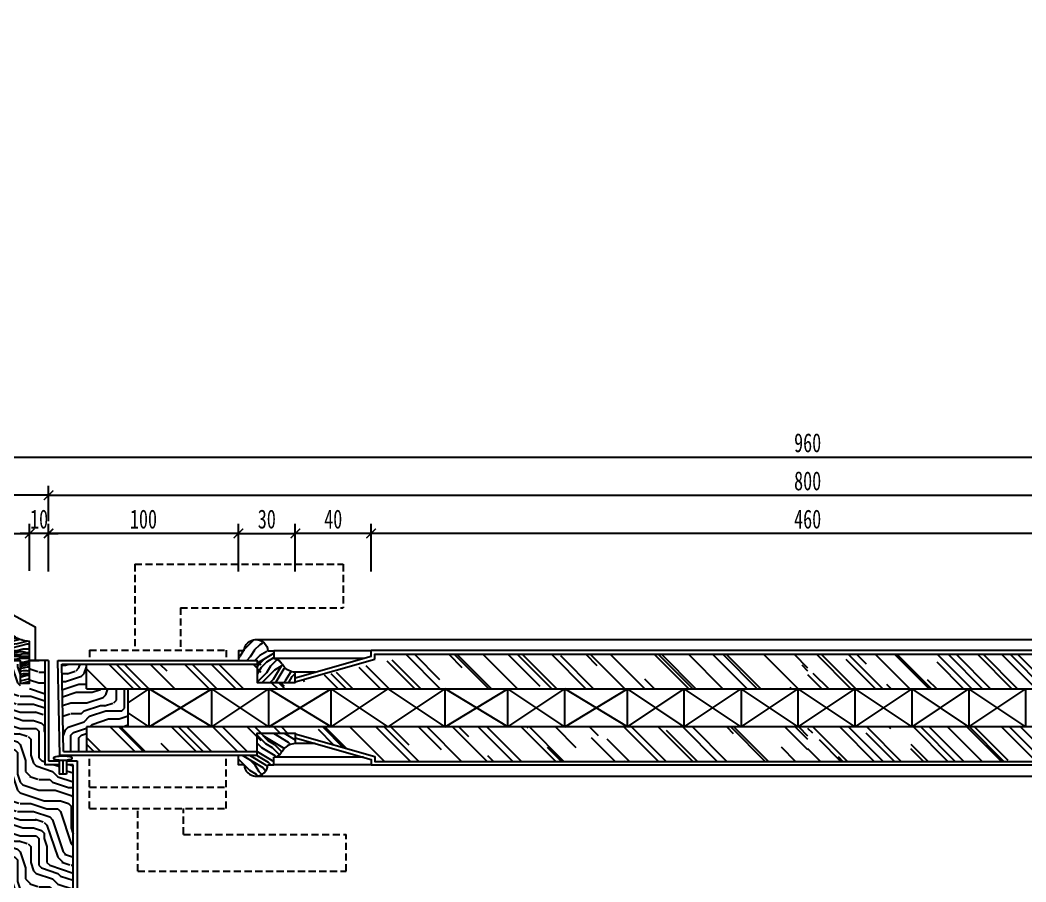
# Model space of a CAD drawing. Header units: millimetres. Extents: x 51249 to 2766742, y -599687 to -1280.
# Drawn here: x 60804 to 61334, y -122721 to -122267 of the extents above; entities that cross this region are included whole.
import ezdxf

# ---------------------------------------------------------------- set-up
doc = ezdxf.new("R2010")
doc.units = ezdxf.units.MM
doc.header["$LTSCALE"] = 10
doc.header["$PDMODE"] = 3
doc.linetypes.add('AUDIT_D_050706142524-0', pattern=[0])
doc.linetypes.add('HIDDEN', pattern=[0.375, 0.25, -0.125])
for name, color, linetype in [('05', 8, 'Continuous'), ('1-LIGHT', 136, 'Continuous'), ('2-NORM', 3, 'Continuous'), ('8', 8, 'Continuous'), ('D-Detail(节点图层)', 134, 'Continuous'), ('DOOR', 3, 'Continuous'), ('E-立面填充', 250, 'Continuous'), ('IBS-INTWALL', 130, 'Continuous'), ('IDT-HATCH', 250, 'AUDIT_D_050706142524-0'), ('IRC-18Norm', 30, 'Continuous'), ('PM-FURN', 7, 'Continuous'), ('PM-WALL', 2, 'Continuous'), ('W-尺寸', 5, 'Continuous'), ('完成面-石材', 55, 'Continuous')]:
    doc.layers.add(name, color=color, linetype=linetype)
doc.styles.add('DIM', font='SimSun.ttf', dxfattribs={"width": 0.7})
doc.dimstyles.new('25', dxfattribs={"dimscale": 25, "dimtxt": 2, "dimasz": 1, "dimexe": 1, "dimexo": 1, "dimgap": 0.5, "dimtad": 1, "dimdec": 0, "dimzin": 0, "dimdsep": 46, "dimtxsty": 'DIM', "dimblk": 'ARCHTICK', "dimcen": 0, "dimclrd": 5, "dimclre": 5, "dimclrt": 35, "dimadec": 0, "dimazin": 0, "dimtfac": 0.5, "dimtdec": 0, "dimtix": 1, "dimtmove": 2, "dimatfit": 2, "dimldrblk": 'A', "dimfxl": 0, "dimtolj": 1, "dimtzin": 0, "dimlwd": -1, "dimlwe": -1, "dimarcsym": 0})
doc.dimstyles.new('5', dxfattribs={"dimscale": 5, "dimtxt": 2, "dimasz": 1, "dimexe": 1, "dimexo": 1, "dimgap": 0.5, "dimtad": 1, "dimdec": 0, "dimrnd": 5, "dimzin": 0, "dimdsep": 46, "dimtxsty": 'DIM', "dimblk": 'ARCHTICK', "dimcen": 0, "dimclrd": 5, "dimclre": 5, "dimclrt": 35, "dimadec": 0, "dimazin": 0, "dimtfac": 0.5, "dimtdec": 0, "dimtix": 1, "dimtmove": 2, "dimatfit": 2, "dimldrblk": 'A', "dimfxl": 0, "dimtolj": 1, "dimtzin": 0, "dimlwd": -1, "dimlwe": -1, "dimarcsym": 0})

# ---------------------------------------------------------------- blocks, each defined once
blk = doc.blocks.new('_ArchTick')
at = {"color": 0, "linetype": 'ByBlock', "const_width": 0.15}
blk.add_lwpolyline([(-0.5, -0.5), (0.5, 0.5)], dxfattribs=at)
blk = doc.blocks.new('*D138')
at = {"layer": 'Defpoints', "color": 0, "ltscale": 0.15}
for p in [(60819.19, -122537.62), (60819.19, -122618.49, 0), (60919.19, -122618.49, 0)]:
    blk.add_point(p, dxfattribs=at)
at = {"layer": 'W-尺寸', "color": 5, "ltscale": 0.15}
for p, q in [((60819.19, -122557.62), (60819.19, -122532.62)), ((60919.19, -122557.62), (60919.19, -122532.62)), ((60919.19, -122537.62), (60819.19, -122537.62))]:
    blk.add_line(p, q, dxfattribs=at)
at = {"layer": 'W-尺寸', "color": 5, "ltscale": 0.15, "xscale": 5, "yscale": 5, "zscale": 5, "rotation": 180.0000000025013}
blk.add_blockref('_ArchTick', (60819.19, -122537.62), dxfattribs=at)
at = {"layer": 'W-尺寸', "color": 5, "ltscale": 0.15, "xscale": 5, "yscale": 5, "zscale": 5}
blk.add_blockref('_ArchTick', (60919.19, -122537.62), dxfattribs=at)
at = {"layer": 'W-尺寸', "color": 35, "ltscale": 0.15, "insert": (60869.19, -122530.12), "char_height": 10, "attachment_point": 5, "rotation": 0, "style": 'DIM'}
blk.add_mtext('\\A1;100', dxfattribs=at)
blk = doc.blocks.new('A')
for p, q in [((-1.435, 1.148), (-1.09, 1.437)), ((-1.09, 1.437), (0, 0)), ((-1.435, 1.148), (-0.369, 0)), ((-0.369, 0), (-2.127, 0)), ((-1.435, -1.148), (-0.369, 0)), ((-1.09, -1.437), (0, 0)), ((-1.435, -1.148), (-1.09, -1.437))]:
    blk.add_line(p, q)
for points in [[(-1.435, 1.148), (-1.09, 1.437), (-0.369, 0), (0, 0)], [(-1.435, -1.148), (-1.09, -1.437), (-0.369, 0), (0, 0)]]:
    blk.add_solid(points)
blk = doc.blocks.new('*D139')
at = {"layer": 'Defpoints', "color": 0, "ltscale": 0.15}
for p in [(60949.19, -122537.62), (60919.19, -122618.49, 0), (60949.19, -122618.49, 0)]:
    blk.add_point(p, dxfattribs=at)
at = {"layer": 'W-尺寸', "color": 5, "ltscale": 0.15}
for p, q in [((60919.19, -122557.62), (60919.19, -122532.62)), ((60949.19, -122557.62), (60949.19, -122532.62)), ((60919.19, -122537.62), (60949.19, -122537.62))]:
    blk.add_line(p, q, dxfattribs=at)
at = {"layer": 'W-尺寸', "color": 5, "ltscale": 0.15, "xscale": 5, "yscale": 5, "zscale": 5, "rotation": 180}
blk.add_blockref('_ArchTick', (60919.19, -122537.62), dxfattribs=at)
at = {"layer": 'W-尺寸', "color": 5, "ltscale": 0.15, "xscale": 5, "yscale": 5, "zscale": 5}
blk.add_blockref('_ArchTick', (60949.19, -122537.62), dxfattribs=at)
at = {"layer": 'W-尺寸', "color": 35, "ltscale": 0.15, "insert": (60934.19, -122530.12), "char_height": 10, "attachment_point": 5, "style": 'DIM'}
blk.add_mtext('\\A1;30', dxfattribs=at)
blk = doc.blocks.new('*D140')
at = {"layer": 'Defpoints', "color": 0, "ltscale": 0.15}
for p in [(60989.19, -122537.62), (60989.19, -122618.49, 0), (61449.19, -122618.49, 0)]:
    blk.add_point(p, dxfattribs=at)
at = {"layer": 'W-尺寸', "color": 5, "ltscale": 0.15}
for p, q in [((60989.19, -122557.62), (60989.19, -122532.62)), ((61449.19, -122557.62), (61449.19, -122532.62)), ((61449.19, -122537.62), (60989.19, -122537.62))]:
    blk.add_line(p, q, dxfattribs=at)
at = {"layer": 'W-尺寸', "color": 5, "ltscale": 0.15, "xscale": 5, "yscale": 5, "zscale": 5, "rotation": 179.9999999974987}
blk.add_blockref('_ArchTick', (60989.19, -122537.62), dxfattribs=at)
at = {"layer": 'W-尺寸', "color": 5, "ltscale": 0.15, "xscale": 5, "yscale": 5, "zscale": 5}
blk.add_blockref('_ArchTick', (61449.19, -122537.62), dxfattribs=at)
at = {"layer": 'W-尺寸', "color": 35, "ltscale": 0.15, "insert": (61219.19, -122530.12), "char_height": 10, "attachment_point": 5, "rotation": 360, "style": 'DIM'}
blk.add_mtext('\\A1;460', dxfattribs=at)
blk = doc.blocks.new('*D144')
at = {"layer": 'Defpoints', "color": 0, "ltscale": 0.15}
for p in [(60739.19, -122707.68, 0), (60809.19, -122887.99), (60809.19, -122920.86)]:
    blk.add_point(p, dxfattribs=at)
at = {"layer": 'W-尺寸', "color": 5, "ltscale": 0.15}
for p, q in [((60739.19, -122900.86), (60739.19, -122925.86)), ((60809.19, -122900.86), (60809.19, -122925.86)), ((60739.19, -122920.86), (60809.19, -122920.86))]:
    blk.add_line(p, q, dxfattribs=at)
at = {"layer": 'W-尺寸', "color": 5, "ltscale": 0.15, "xscale": 5, "yscale": 5, "zscale": 5, "rotation": 180}
blk.add_blockref('_ArchTick', (60739.19, -122920.86), dxfattribs=at)
at = {"layer": 'W-尺寸', "color": 5, "ltscale": 0.15, "xscale": 5, "yscale": 5, "zscale": 5}
blk.add_blockref('_ArchTick', (60809.19, -122920.86), dxfattribs=at)
at = {"layer": 'W-尺寸', "color": 35, "ltscale": 0.15, "insert": (60774.19, -122913.36), "char_height": 10, "attachment_point": 5, "style": 'DIM'}
blk.add_mtext('\\A1;70', dxfattribs=at)
blk = doc.blocks.new('*D154')
at = {"layer": 'Defpoints', "color": 0, "ltscale": 0.15}
for p in [(60949.19, -122537.62), (60949.19, -122618.49, 0), (60989.19, -122618.49, 0)]:
    blk.add_point(p, dxfattribs=at)
at = {"layer": 'W-尺寸', "color": 5, "ltscale": 0.15}
for p, q in [((60949.19, -122557.62), (60949.19, -122532.62)), ((60989.19, -122557.62), (60989.19, -122532.62)), ((60989.19, -122537.62), (60949.19, -122537.62))]:
    blk.add_line(p, q, dxfattribs=at)
at = {"layer": 'W-尺寸', "color": 5, "ltscale": 0.15, "xscale": 5, "yscale": 5, "zscale": 5, "rotation": 179.9999999974987}
blk.add_blockref('_ArchTick', (60949.19, -122537.62), dxfattribs=at)
at = {"layer": 'W-尺寸', "color": 5, "ltscale": 0.15, "xscale": 5, "yscale": 5, "zscale": 5}
blk.add_blockref('_ArchTick', (60989.19, -122537.62), dxfattribs=at)
at = {"layer": 'W-尺寸', "color": 35, "ltscale": 0.15, "insert": (60969.19, -122530.12), "char_height": 10, "attachment_point": 5, "rotation": 360, "style": 'DIM'}
blk.add_mtext('\\A1;40', dxfattribs=at)
blk = doc.blocks.new('A$C519861BE')
at = {"layer": 'E-立面填充', "ltscale": 0.15}
h = blk.add_hatch(dxfattribs=at)
h.set_pattern_fill('PANEL', color=256, scale=20, style=0, pattern_type=2)
h.set_pattern_definition([(180, (-124288.177, -14776.057), (0, 20), [4, -6, 2, -8]), (180, (-124302.177, -14775.557), (0, 20), [4, -16]), (180, (-124300.177, -14774.557), (0, 20), [2, -18]), (180, (-124289.177, -14774.057), (0, 20), [1, -14, 1, -4]), (180, (-124296.177, -14773.057), (0, 20), [4, -6, 1, -9]), (180, (-124291.177, -14772.557), (0, 20), [3, -17]), (180, (-124296.177, -14772.057), (0, 20), [6, -14]), (180, (-124290.177, -14771.557), (0, 20), [4, -16]), (180, (-124298.177, -14771.057), (0, 20), [10, -10]), (180, (-124292.177, -14770.057), (0, 20), [2, -6, 4, -8]), (180, (-124306.177, -14769.557), (0, 20), [4, -16]), (180, (-124302.177, -14769.057), (0, 20), [2, -18]), (180, (-124298.177, -14768.557), (0, 20), [2, -18]), (180, (-124288.177, -14768.057), (0, 20), [4, -16]), (180, (-124298.177, -14767.557), (0, 20), [4, -16]), (180, (-124298.177, -14766.557), (0, 20), [4, -4, 4, -8]), (180, (-124294.177, -14765.557), (0, 20), [2, -10, 4, -4]), (180, (-124298.177, -14765.057), (0, 20), [6, -14]), (180, (-124298.177, -14764.057), (0, 20), [4, -16]), (180, (-124290.177, -14763.557), (0, 20), [6, -8, 2, -4]), (180, (-124290.177, -14762.557), (0, 20), [10, -10]), (180, (-124302.177, -14762.057), (0, 20), [2, -18]), (180, (-124296.177, -14761.557), (0, 20), [4, -16]), (180, (-124292.177, -14761.057), (0, 20), [2, -8, 2, -8]), (180, (-124290.177, -14760.557), (0, 20), [2, -6, 4, -8]), (180, (-124294.177, -14760.057), (0, 20), [2, -10, 2, -6]), (180, (-124298.177, -14759.557), (0, 20), [6, -14]), (180, (-124290.177, -14758.557), (0, 20), [4, -16]), (180, (-124300.177, -14758.057), (0, 20), [2, -18]), (180, (-124304.177, -14757.557), (0, 20), [2, -18]), (165.9637565, (-124302.1766, -14774.557), (-20, -7e-10), [2.06, -80.4021105]), (165.9637565, (-124304.1766, -14770.057), (-20, -7e-10), [2.06, -80.4021105]), (165.9637565, (-124302.1766, -14758.057), (-20, -7e-10), [2.06, -80.4021105]), (165.9637565, (-124296.1766, -14765.557), (-20, -7e-10), [2.06, -80.4021105]), (165.9637565, (-124300.1766, -14762.557), (-20, -7e-10), [2.06, -80.4021105]), (165.9637565, (-124302.1766, -14764.057), (-20, -7e-10), [2.06, -80.4021105]), (165.9637565, (-124292.1766, -14760.557), (-20, -7e-10), [2.06, -80.4021105]), (165.9637565, (-124300.1766, -14761.557), (-20, -7e-10), [2.06, -80.4021105]), (165.9637565, (-124304.1766, -14769.057), (-20, -7e-10), [4.12, -78.3421105]), (165.9637565, (-124302.1766, -14767.557), (-20, -7e-10), [4.12, -78.3421105]), (165.9637565, (-124302.1766, -14766.557), (-20, -7e-10), [4.12, -78.3421105]), (14.0362435, (-124296.1766, -14773.057), (20, -7e-10), [2.06, -4.12, 2.06, -74.2221105]), (14.0362435, (-124292.1766, -14770.057), (20, -7e-10), [2.06, -80.4021105]), (14.0362435, (-124292.1766, -14761.057), (20, -7e-10), [4.12, -78.3421105]), (345.9637565, (-124302.1766, -14775.557), (20, 7e-10), [2.06, -80.4021105]), (194.0362435, (-124306.1766, -14775.557), (-20, 7e-10), [2.06, -80.4021105]), (194.0362435, (-124300.1766, -14768.557), (-20, 7e-10), [2.06, -80.4021105]), (194.0362435, (-124304.1766, -14765.057), (-20, 7e-10), [2.06, -80.4021105]), (194.0362435, (-124296.1766, -14763.557), (-20, 7e-10), [2.06, -80.4021105]), (194.0362435, (-124294.1766, -14761.057), (-20, 7e-10), [2.06, -80.4021105]), (194.0362435, (-124296.1766, -14760.057), (-20, 7e-10), [2.06, -80.4021105]), (194.0362435, (-124296.1766, -14763.557), (-20, 7e-10), [2.06, -80.4021105]), (194.0362435, (-124302.1766, -14760.557), (-20, 7e-10), [8.24, -74.2221105]), (194.0362435, (-124290.1766, -14774.057), (-20, 7e-10), [8.24, -74.2221105]), (194.0362435, (-124292.1766, -14772.557), (-20, 7e-10), [8.24, -74.2221105]), (194.0362435, (-124294.1766, -14771.557), (-20, 7e-10), [2.06, -4.12, 4.12, -72.1621105]), (194.0362435, (-124294.1766, -14770.057), (-20, 7e-10), [4.12, -4.12, 4.12, -70.1021105]), (194.0362435, (-124292.1766, -14768.057), (-20, 7e-10), [8.24, -74.2221105]), (194.0362435, (-124290.1766, -14766.557), (-20, 7e-10), [8.24, -74.2221105]), (194.0362435, (-124290.1766, -14765.557), (-20, 7e-10), [8.24, -74.2221105]), (194.0362435, (-124304.1766, -14759.557), (-20, 7e-10), [2.06, -80.4021105]), (194.0362325, (-124306.1766, -14757.557), (-20, 3.84e-06), [4.12, -78.3421105]), (194.0362325, (-124294.1766, -14758.557), (-20, 3.84e-06), [4.12, -78.3421105]), (194.0362425, (-124292.1766, -14776.057), (-20, 3.5e-07), [8.24, -74.2221105]), (194.0362425, (-124304.1766, -14762.057), (-20, 3.5e-07), [6.18, -76.2821105]), (194.0362425, (-124306.1766, -14763.557), (-20, 3.5e-07), [12.36, -70.1021105])])
edge = h.paths.add_edge_path()
edge.add_line((65, 12), (65, 0))
edge.add_line((65, 0), (70, 0))
edge.add_line((70, 0), (70, 22))
edge.add_arc((70.63, 37.84), 15.85, 229.6013, 267.7204, ccw=False)
edge.add_arc((50.14, 14.3), 15.36, 48.315, 122.0209)
edge.add_line((42, 27.32), (42, 30.65))
edge.add_arc((24.22, -3.39), 38.41, 62.4258, 103.3827)
edge.add_line((15.33, 33.97), (12, 33.97))
edge.add_line((12, 33.97), (12, 37.31))
edge.add_line((12, 37.31), (0, 37.31))
edge.add_line((0, 37.31), (0, 12))
edge.add_line((0, 12), (62, 12))
edge.add_line((62, 12), (62, 12))
edge.add_line((62, 12), (65, 12))
at = {"color": 2}
blk.add_lwpolyline([(70, 12), (70, 22, -0.167877), (60.36, 25.77, 0.333169), (42, 27.32), (42, 30.65, 0.180635), (15.33, 33.97), (12, 33.97), (12, 37.31), (0, 37.31), (0, 12), (65, 12), (65, 0), (70, 0), (70, 12), (70, 22)], format="xyb", dxfattribs=at)
at = {"layer": 'PM-FURN', "color": 8}
blk.add_lwpolyline([(0, 37.31), (0, 40.31), (53, 40.31), (73, 29.74), (73, 12)], dxfattribs=at)
at = {"layer": '完成面-石材'}
blk.add_lwpolyline([(65, 12), (0, 12)], dxfattribs=at)
blk = doc.blocks.new('W1')
at = {"layer": 'IDT-HATCH'}
h = blk.add_hatch(dxfattribs=at)
h.set_pattern_fill('木纹02', color=8, scale=10, angle=405, style=0, pattern_type=2)
h.set_pattern_definition([(135, (54525.05, 123199.13), (28.284271, 28.284271), [8, -12, 4, -16]), (135, (54505.957, 123219.636), (28.284271, 28.284271), [8, -32]), (135, (54510.2, 123218.222), (28.284271, 28.284271), [4, -36]), (135, (54526.464, 123203.373), (28.284271, 28.284271), [2, -28, 2, -8]), (135, (54517.98, 123214.687), (28.284271, 28.284271), [8, -12, 2, -18]), (135, (54525.756, 123208.323), (28.284271, 28.284271), [6, -34]), (135, (54519.392, 123216.1), (28.284271, 28.284271), [12, -28]), (135, (54528.585, 123208.323), (28.284271, 28.284271), [8, -32]), (135, (54517.98, 123220.344), (28.284271, 28.284271), [20, -20]), (135, (54527.878, 123213.272), (28.284271, 28.284271), [4, -12, 8, -16]), (135, (54508.786, 123233.78), (28.284271, 28.284271), [8, -32]), (135, (54515.15, 123228.83), (28.284271, 28.284271), [4, -36]), (135, (54521.514, 123223.88), (28.284271, 28.284271), [4, -36]), (135, (54536.363, 123210.444), (28.284271, 28.284271), [8, -32]), (135, (54522.93, 123225.293), (28.284271, 28.284271), [8, -32]), (135, (54524.342, 123226.707), (28.284271, 28.284271), [8, -8, 8, -16]), (135, (54531.413, 123222.465), (28.284271, 28.284271), [4, -20, 8, -8]), (135, (54526.464, 123228.83), (28.284271, 28.284271), [12, -28]), (135, (54527.878, 123230.243), (28.284271, 28.284271), [8, -32]), (135, (54539.9, 123219.636), (28.284271, 28.284271), [12, -16, 4, -8]), (135, (54541.313, 123221.05), (28.284271, 28.284271), [20, -20]), (135, (54525.05, 123238.73), (28.284271, 28.284271), [4, -36]), (135, (54534.24, 123230.95), (28.284271, 28.284271), [8, -32]), (135, (54540.606, 123226), (28.284271, 28.284271), [4, -16, 4, -16]), (135, (54544.14, 123223.88), (28.284271, 28.284271), [4, -12, 8, -16]), (135, (54539.19, 123230.243), (28.284271, 28.284271), [4, -20, 4, -12]), (135, (54534.24, 123236.607), (28.284271, 28.284271), [12, -28]), (135, (54546.97, 123226.707), (28.284271, 28.284271), [8, -32]), (135, (54533.535, 123241.557), (28.284271, 28.284271), [4, -36]), (135, (54528.585, 123247.92), (28.284271, 28.284271), [4, -36]), (120.9637565, (54507.372, 123221.051), (-28.28427125, 28.28427125), [4.12, -160.804221]), (120.9637565, (54510.907, 123230.243), (-28.28427125, 28.28427125), [4.12, -160.804221]), (120.9637565, (54530.706, 123244.385), (-28.28427125, 28.28427125), [4.12, -160.804221]), (120.9637565, (54528.585, 123225.293), (-28.28427125, 28.28427125), [4.12, -160.804221]), (120.9637565, (54527.171, 123235.193), (-28.28427125, 28.28427125), [4.12, -160.804221]), (120.9637565, (54522.221, 123235.9), (-28.28427125, 28.28427125), [4.12, -160.804221]), (120.9637565, (54541.313, 123226.707), (-28.28427125, 28.28427125), [4.12, -160.804221]), (120.9637565, (54528.585, 123236.607), (-28.28427125, 28.28427125), [4.12, -160.804221]), (120.9637565, (54512.321, 123231.657), (-28.28427125, 28.28427125), [8.24, -156.684221]), (120.9637565, (54517.271, 123230.95), (-28.28427125, 28.28427125), [8.24, -156.684221]), (120.9637565, (54518.685, 123232.364), (-28.28427125, 28.28427125), [8.24, -156.684221]), (329.0362435, (54517.978, 123214.687), (28.28427125, -28.28427125), [4.12, -8.24, 4.12, -148.444221]), (329.0362435, (54527.878, 123213.272), (28.28427125, -28.28427125), [4.12, -160.804221]), (329.0362435, (54540.606, 123226), (28.28427125, -28.28427125), [8.24, -156.684221]), (300.9637565, (54505.957, 123219.636), (28.28427125, -28.28427125), [4.12, -160.804221]), (149.0362435, (54500.301, 123225.293), (-28.28427125, 28.28427125), [4.12, -160.804221]), (149.0362435, (54518.685, 123226.707), (-28.28427125, 28.28427125), [4.12, -160.804221]), (149.0362435, (54517.978, 123237.314), (-28.28427125, 28.28427125), [4.12, -160.804221]), (149.0362435, (54531.413, 123228.122), (-28.28427125, 28.28427125), [4.12, -160.804221]), (149.0362435, (54537.777, 123228.829), (-28.28427125, 28.28427125), [4.12, -160.804221]), (149.0362435, (54536.363, 123233.071), (-28.28427125, 28.28427125), [4.12, -160.804221]), (149.0362435, (54531.413, 123228.122), (-28.28427125, 28.28427125), [4.12, -160.804221]), (149.0362435, (54527.171, 123240.85), (-28.28427125, 28.28427125), [16.48, -148.444221]), (149.0362435, (54525.049, 123204.787), (-28.28427125, 28.28427125), [16.48, -148.444221]), (149.0362435, (54524.342, 123209.737), (-28.28427125, 28.28427125), [16.48, -148.444221]), (149.0362435, (54522.928, 123213.98), (-28.28427125, 28.28427125), [4.12, -8.24, 8.24, -144.324221]), (149.0362435, (54525.049, 123216.101), (-28.28427125, 28.28427125), [8.24, -8.24, 8.24, -140.204221]), (149.0362435, (54530.706, 123216.101), (-28.28427125, 28.28427125), [16.48, -148.444221]), (149.0362435, (54535.656, 123215.394), (-28.28427125, 28.28427125), [16.48, -148.444221]), (149.0362435, (54537.07, 123216.808), (-28.28427125, 28.28427125), [16.48, -148.444221]), (149.0362435, (54525.756, 123245.092), (-28.28427125, 28.28427125), [4.12, -160.804221]), (149.0362325, (54525.756, 123250.749), (-28.2842658, 28.2842767), [8.24, -156.684221]), (149.0362325, (54541.313, 123232.364), (-28.2842658, 28.2842767), [8.24, -156.684221]), (149.0362425, (54519.3925, 123204.787), (-28.28427075, 28.28427174), [16.48, -148.444221]), (149.0362425, (54522.221, 123241.557), (-28.28427075, 28.28427174), [12.36, -152.564221]), (149.0362425, (54517.271, 123242.264), (-28.28427075, 28.28427174), [24.72, -140.204221])])
h.paths.add_polyline_path([(-13.94, 8.42, 0.00653), (-12.45, 10.55, -0.215444), (-8.75, 12.62), (-8.75, 16.62), (-5, 16.62, -0.96), (7.5, 16.62), (10, 16.62), (10, 11.62), (0, 11.62), (0, 0), (-20, 0), (-20, 5.41, 0.213176)])
at = {"layer": 'IRC-18Norm', "color": 2}
for p, q in [((-5.5, 16.62), (-8.75, 16.62)), ((-8.75, 16.62), (-8.75, 12.62))]:
    blk.add_line(p, q, dxfattribs=at)
blk.add_lwpolyline([(7, 16.62), (10, 16.62), (10, 11.62), (0, 11.62), (0, 0), (-20, 0), (-20, 5.41)], dxfattribs=at)
for centre, radius, start, end in [((0.75, 16.37), 6.26, 2.3383, 177.6617), ((-8.31, 7.5), 5.15, 94.9244, 143.5571), ((-20.33, 13.7), 8.29, 272.2828, 320.4186), ((-95.05, 66.48), 99.75, 324.4029, 325.8996)]:
    blk.add_arc(centre, radius, start, end, dxfattribs=at)
blk = doc.blocks.new('*D264')
at = {"layer": 'Defpoints', "color": 0, "ltscale": 0.15}
for p in [(61619.19, -122517.49), (60819.19, -122536.16, 0), (61619.19, -122536.16, 0)]:
    blk.add_point(p, dxfattribs=at)
at = {"layer": 'W-尺寸', "color": 5, "ltscale": 0.15}
for p, q in [((60819.19, -122531.16), (60819.19, -122512.49)), ((61619.19, -122531.16), (61619.19, -122512.49)), ((60819.19, -122517.49), (61619.19, -122517.49))]:
    blk.add_line(p, q, dxfattribs=at)
at = {"layer": 'W-尺寸', "color": 5, "ltscale": 0.15, "xscale": 5, "yscale": 5, "zscale": 5, "rotation": 180}
blk.add_blockref('_ArchTick', (60819.19, -122517.49), dxfattribs=at)
at = {"layer": 'W-尺寸', "color": 5, "ltscale": 0.15, "xscale": 5, "yscale": 5, "zscale": 5}
blk.add_blockref('_ArchTick', (61619.19, -122517.49), dxfattribs=at)
at = {"layer": 'W-尺寸', "color": 35, "ltscale": 0.15, "insert": (61219.19, -122509.99), "char_height": 10, "attachment_point": 5, "style": 'DIM'}
blk.add_mtext('\\A1;800', dxfattribs=at)
blk = doc.blocks.new('*D265')
at = {"layer": 'Defpoints', "color": 0, "ltscale": 0.15}
for p in [(60739.19, -122517.49), (60819.19, -122531.16), (60739.19, -122536.16, 0)]:
    blk.add_point(p, dxfattribs=at)
at = {"layer": 'W-尺寸', "color": 5, "ltscale": 0.15}
for p, q in [((60739.19, -122531.16), (60739.19, -122512.49)), ((60819.19, -122526.16), (60819.19, -122512.49)), ((60819.19, -122517.49), (60739.19, -122517.49))]:
    blk.add_line(p, q, dxfattribs=at)
at = {"layer": 'W-尺寸', "color": 5, "ltscale": 0.15, "xscale": 5, "yscale": 5, "zscale": 5, "rotation": 180}
blk.add_blockref('_ArchTick', (60739.19, -122517.49), dxfattribs=at)
at = {"layer": 'W-尺寸', "color": 5, "ltscale": 0.15, "xscale": 5, "yscale": 5, "zscale": 5}
blk.add_blockref('_ArchTick', (60819.19, -122517.49), dxfattribs=at)
at = {"layer": 'W-尺寸', "color": 35, "ltscale": 0.15, "insert": (60779.19, -122509.99), "char_height": 10, "attachment_point": 5, "style": 'DIM'}
blk.add_mtext('\\A1;80', dxfattribs=at)
blk = doc.blocks.new('*D269')
at = {"layer": 'Defpoints', "color": 0, "ltscale": 0.15}
for p in [(60809.19, -122537.62), (60809.19, -122555.2), (60781.19, -122559.79)]:
    blk.add_point(p, dxfattribs=at)
at = {"layer": 'W-尺寸', "color": 5, "ltscale": 0.15}
for p, q in [((60781.19, -122554.79), (60781.19, -122532.62)), ((60809.19, -122550.2), (60809.19, -122532.62)), ((60781.19, -122537.62), (60809.19, -122537.62))]:
    blk.add_line(p, q, dxfattribs=at)
at = {"layer": 'W-尺寸', "color": 5, "ltscale": 0.15, "xscale": 5, "yscale": 5, "zscale": 5, "rotation": 180}
blk.add_blockref('_ArchTick', (60781.19, -122537.62), dxfattribs=at)
at = {"layer": 'W-尺寸', "color": 5, "ltscale": 0.15, "xscale": 5, "yscale": 5, "zscale": 5}
blk.add_blockref('_ArchTick', (60809.19, -122537.62), dxfattribs=at)
at = {"layer": 'W-尺寸', "color": 35, "ltscale": 0.15, "insert": (60795.19, -122530.12), "char_height": 10, "attachment_point": 5, "style": 'DIM'}
blk.add_mtext('\\A1;30', dxfattribs=at)
blk = doc.blocks.new('*D270')
at = {"layer": 'Defpoints', "color": 0, "ltscale": 0.15}
for p in [(60809.19, -122537.62), (60809.19, -122562.39), (60819.19, -122562.39, 0)]:
    blk.add_point(p, dxfattribs=at)
at = {"layer": 'W-尺寸', "color": 5, "ltscale": 0.15}
for p, q in [((60809.19, -122557.39), (60809.19, -122532.62)), ((60819.19, -122557.39), (60819.19, -122532.62)), ((60809.19, -122537.62), (60804.19, -122537.62)), ((60819.19, -122537.62), (60809.19, -122537.62)), ((60819.19, -122537.62), (60824.19, -122537.62))]:
    blk.add_line(p, q, dxfattribs=at)
at = {"layer": 'W-尺寸', "color": 5, "ltscale": 0.15, "xscale": 5, "yscale": 5, "zscale": 5}
blk.add_blockref('_ArchTick', (60809.19, -122537.62), dxfattribs=at)
at = {"layer": 'W-尺寸', "color": 5, "ltscale": 0.15, "xscale": 5, "yscale": 5, "zscale": 5, "rotation": 180}
blk.add_blockref('_ArchTick', (60819.19, -122537.62), dxfattribs=at)
at = {"layer": 'W-尺寸', "color": 35, "ltscale": 0.15, "insert": (60814.19, -122530.12), "char_height": 10, "attachment_point": 5, "style": 'DIM'}
blk.add_mtext('\\A1;10', dxfattribs=at)
blk = doc.blocks.new('*D714')
at = {"layer": 'Defpoints', "color": 0, "ltscale": 0.15}
for p in [(61699.19, -122497.41), (60739.19, -122553.14, 0), (61699.19, -122566.35, 0)]:
    blk.add_point(p, dxfattribs=at)
at = {"layer": 'W-尺寸', "color": 5, "ltscale": 0.15}
for p, q in [((60739.19, -122517.41), (60739.19, -122492.41)), ((61699.19, -122517.41), (61699.19, -122492.41)), ((60739.19, -122497.41), (61699.19, -122497.41))]:
    blk.add_line(p, q, dxfattribs=at)
at = {"layer": 'W-尺寸', "color": 5, "ltscale": 0.15, "xscale": 5, "yscale": 5, "zscale": 5, "rotation": 180}
blk.add_blockref('_ArchTick', (60739.19, -122497.41), dxfattribs=at)
at = {"layer": 'W-尺寸', "color": 5, "ltscale": 0.15, "xscale": 5, "yscale": 5, "zscale": 5}
blk.add_blockref('_ArchTick', (61699.19, -122497.41), dxfattribs=at)
at = {"layer": 'W-尺寸', "color": 35, "ltscale": 0.15, "insert": (61219.19, -122489.91), "char_height": 10, "attachment_point": 5, "style": 'DIM'}
blk.add_mtext('\\A1;960', dxfattribs=at)
blk = doc.blocks.new('*D1063')
at = {"layer": 'D-Detail(节点图层)', "color": 5, "ltscale": 0.15}
for p, q in [((2766616.97, -121582.06), (2766741.97, -121582.06)), ((2766716.97, -121582.06), (2766716.97, -599673.13)), ((2766698.33, -599673.13), (2766741.97, -599673.13))]:
    blk.add_line(p, q, dxfattribs=at)
at = {"layer": 'Defpoints', "color": 0, "ltscale": 0.15}
for p in [(55453.76, -121582.06), (2766673.33, -599673.13), (2766716.97, -599673.13)]:
    blk.add_point(p, dxfattribs=at)
at = {"layer": 'D-Detail(节点图层)', "color": 5, "ltscale": 0.15, "xscale": 25, "yscale": 25, "zscale": 25}
for p, rotation in [((2766716.97, -121582.06), 90), ((2766716.97, -599673.13), 270)]:
    blk.add_blockref('_ArchTick', p, dxfattribs=dict(at, rotation=rotation))
at = {"layer": 'D-Detail(节点图层)', "color": 35, "ltscale": 0.15, "insert": (2766679.47, -360627.6), "char_height": 50, "attachment_point": 5, "rotation": 90, "style": 'DIM'}
blk.add_mtext('\\A1;478091', dxfattribs=at)

msp = doc.modelspace()

# ---------------------------------------------------------------- hatches: boundary and pattern name
at = {"layer": '2-NORM'}
h = msp.add_hatch(dxfattribs=at)
h.set_pattern_fill('木纹01', color=251, scale=10, angle=225, style=0)
h.set_pattern_definition([(315, (-143326.23, -187846.942), (1e-14, -56.5685425), [2, -38]), (315, (-143348.86, -187829.97), (1e-14, -56.5685425), [4, -36]), (315, (-143331.888, -187849.77), (1e-14, -56.5685425), [2, -38]), (315, (-143351.687, -187835.63), (1e-14, -56.5685425), [2, -38]), (315, (-143336.13, -187854.013), (1e-14, -56.5685425), [2, -38]), (315, (-143353.1, -187839.87), (1e-14, -56.5685425), [2, -38]), (315, (-143338.96, -187856.84), (1e-14, -56.5685425), [2, -38]), (315, (-143357.344, -187844.114), (1e-14, -56.5685425), [2, -22, 2, -14]), (315, (-143360.172, -187846.942), (1e-14, -56.5685425), [4, -20, 2, -14]), (315, (-143365.83, -187849.77), (1e-14, -56.5685425), [2, -6, 2, -16, 2, -12]), (315, (-143370.07, -187851.185), (1e-14, -56.5685425), [2, -8, 4, -26]), (315, (-143353.1, -187870.984), (1e-14, -56.5685425), [2, -38]), (315, (-143372.9, -187854.013), (1e-14, -56.5685425), [2, -10, 2, -26]), (270, (-143348.859, -187824.315), (-28.2842712, -28.2842712), [5.65684, -50.9117025]), (270, (-143324.817, -187848.356), (-28.2842712, -28.2842712), [11.313708, -45.2548345]), (270, (-143338.96, -187862.5), (-28.2842712, -28.2842712), [2.8284, -53.7401425]), (270, (-143365.83, -187841.285), (-28.2842712, -28.2842712), [8.48528, -48.0832625]), (270, (-143341.787, -187865.327), (-28.2842712, -28.2842712), [14.142136, -42.4264065]), (270, (-143346.03, -187869.57), (-28.2842712, -28.2842712), [8.48528, -48.0832625]), (7e-15, (-143354.515, -187866.74), (28.2842712, -28.2842712), [2.8284, -53.7401425]), (7e-15, (-143341.787, -187834.214), (28.2842712, -28.2842712), [5.65684, -50.9117025]), (7e-15, (-143351.687, -187846.942), (28.2842712, -28.2842712), [5.65684, -50.9117025]), (7e-15, (-143337.545, -187849.77), (28.2842712, -28.2842712), [5.65684, -50.9117025]), (7e-15, (-143350.273, -187859.67), (28.2842712, -28.2842712), [5.65684, -50.9117025]), (7e-15, (-143351.687, -187863.913), (28.2842712, -28.2842712), [8.48528, -48.0832625]), (7e-15, (-143341.787, -187839.87), (28.2842712, -28.2842712), [8.48528, -48.0832625]), (7e-15, (-143338.96, -187845.528), (28.2842712, -28.2842712), [8.48528, -48.0832625]), (7e-15, (-143353.1, -187851.185), (28.2842712, -28.2842712), [8.48528, -48.0832625]), (7e-15, (-143351.687, -187855.428), (28.2842712, -28.2842712), [8.48528, -48.0832625]), (288.434949, (-143353.101, -187831.386), (28.2842712, -28.2842713), [4.4721356, -84.970583]), (288.434949, (-143330.474, -187851.185), (28.2842712, -28.2842713), [17.888544, -71.554175]), (288.434949, (-143334.716, -187855.428), (28.2842712, -28.2842713), [17.888544, -71.554175]), (288.434949, (-143337.545, -187858.256), (28.2842712, -28.2842713), [17.88856, -26.8, 8.9444, -35.809759]), (288.434949, (-143338.959, -187865.327), (28.2842712, -28.2842713), [4.4721356, -84.970583]), (288.434949, (-143374.314, -187849.77), (28.2842712, -28.2842713), [4.4721356, -84.970583]), (288.434949, (-143351.687, -187872.398), (28.2842712, -28.2842713), [8.944272, -80.498447]), (341.565051, (-143333.302, -187839.871), (28.2842713, -28.2842712), [8.944272, -80.498447]), (341.565051, (-143350.273, -187837.043), (28.2842713, -28.2842712), [8.944272, -80.498447]), (341.565051, (-143346.03, -187832.8), (28.2842713, -28.2842712), [4.4721356, -84.970447]), (341.565051, (-143351.687, -187841.285), (28.2842713, -28.2842712), [13.416408, -76.026311]), (341.565051, (-143346.03, -187846.942), (28.2842713, -28.2842712), [8.944272, -80.498447]), (341.565051, (-143344.616, -187851.185), (28.2842713, -28.2842712), [8.944272, -80.498447]), (341.565051, (-143355.93, -187845.528), (28.2842713, -28.2842712), [4.4721356, -84.970447]), (341.565051, (-143357.344, -187849.77), (28.2842713, -28.2842712), [4.4721356, -84.970447]), (341.565051, (-143351.687, -187866.741), (28.2842713, -28.2842712), [4.4721356, -84.970447]), (341.565051, (-143343.202, -187855.428), (28.2842713, -28.2842712), [4.4721356, -84.970447]), (341.565051, (-143364.415, -187851.185), (28.2842713, -28.2842712), [13.416408, -76.026311]), (341.565051, (-143368.658, -187852.6), (28.2842713, -28.2842712), [8.944272, -80.498447]), (341.565051, (-143344.616, -187859.67), (28.2842713, -28.2842712), [4.472, -40.248, 4.472, -40.250719]), (341.565051, (-143358.758, -187856.842), (28.2842713, -28.2842712), [8.944272, -80.498447]), (341.565051, (-143360.172, -187861.084), (28.2842713, -28.2842712), [8.944272, -80.498447]), (341.565051, (-143371.486, -187855.428), (28.2842713, -28.2842712), [8.944272, -80.498447]), (341.565051, (-143363, -187863.913), (28.2842713, -28.2842712), [8.944272, -80.498447])])
h.paths.add_polyline_path([(60809.19, -122842.53), (60809.19, -122832.53), (60806.69, -122832.53), (60804.19, -122832.53), (60804.19, -122844.53), (60794.19, -122842.53), (60794.19, -122606.52), (60804.19, -122606.52), (60804.19, -122619.52), (60809.19, -122619.52), (60809.19, -122606.52), (60817.19, -122606.52), (60817.19, -122659.52), (60824.69, -122659.52), (60824.69, -122664.52), (60828.69, -122664.52), (60828.69, -122659.52), (60832.19, -122659.52), (60832.19, -122827.53), (60817.19, -122827.53), (60817.19, -122842.53)])
h = msp.add_hatch(dxfattribs=at)
h.set_pattern_fill('木纹01', color=251, scale=10, angle=225, style=0)
h.set_pattern_definition([(45, (-126282.295, -65655.34), (-2e-15, 56.5685425), [2, -38]), (45, (-126304.923, -65672.31), (-2e-15, 56.5685425), [4, -36]), (45, (-126287.952, -65652.51), (-2e-15, 56.5685425), [2, -38]), (45, (-126307.75, -65666.652), (-2e-15, 56.5685425), [2, -38]), (45, (-126292.195, -65648.268), (-2e-15, 56.5685425), [2, -38]), (45, (-126309.165, -65662.41), (-2e-15, 56.5685425), [2, -38]), (45, (-126295.023, -65645.44), (-2e-15, 56.5685425), [2, -38]), (45, (-126313.408, -65658.167), (-2e-15, 56.5685425), [2, -22, 2, -14]), (45, (-126316.236, -65655.34), (-2e-15, 56.5685425), [4, -20, 2, -14]), (45, (-126321.893, -65652.51), (-2e-15, 56.5685425), [2, -6, 2, -16, 2, -12]), (45, (-126326.136, -65651.096), (-2e-15, 56.5685425), [2, -8, 4, -26]), (45, (-126309.165, -65631.297), (-2e-15, 56.5685425), [2, -38]), (45, (-126328.964, -65648.268), (-2e-15, 56.5685425), [2, -10, 2, -26]), (90, (-126304.923, -65677.966), (-28.2842712, 28.2842712), [5.65684, -50.9117025]), (90, (-126280.88, -65653.925), (-28.2842712, 28.2842712), [11.313708, -45.2548345]), (90, (-126295.023, -65639.782), (-28.2842712, 28.2842712), [2.8284, -53.7401425]), (90, (-126321.893, -65660.996), (-28.2842712, 28.2842712), [8.48528, -48.0832625]), (90, (-126297.852, -65636.954), (-28.2842712, 28.2842712), [14.142136, -42.4264065]), (90, (-126302.094, -65632.71), (-28.2842712, 28.2842712), [8.48528, -48.0832625]), (7e-15, (-126310.58, -65635.54), (28.2842712, 28.2842712), [2.8284, -53.7401425]), (7e-15, (-126297.852, -65668.067), (28.2842712, 28.2842712), [5.65684, -50.9117025]), (7e-15, (-126307.75, -65655.34), (28.2842712, 28.2842712), [5.65684, -50.9117025]), (7e-15, (-126293.61, -65652.51), (28.2842712, 28.2842712), [5.65684, -50.9117025]), (7e-15, (-126306.337, -65642.61), (28.2842712, 28.2842712), [5.65684, -50.9117025]), (7e-15, (-126307.75, -65638.368), (28.2842712, 28.2842712), [8.48528, -48.0832625]), (7e-15, (-126297.852, -65662.41), (28.2842712, 28.2842712), [8.48528, -48.0832625]), (7e-15, (-126295.023, -65656.753), (28.2842712, 28.2842712), [8.48528, -48.0832625]), (7e-15, (-126309.165, -65651.096), (28.2842712, 28.2842712), [8.48528, -48.0832625]), (7e-15, (-126307.75, -65646.854), (28.2842712, 28.2842712), [8.48528, -48.0832625]), (71.565051, (-126309.165, -65670.895), (28.2842712, 28.2842713), [4.472136, -84.970583]), (71.565051, (-126286.538, -65651.096), (28.2842712, 28.2842713), [17.888544, -71.554175]), (71.565051, (-126290.78, -65646.854), (28.2842712, 28.2842713), [17.888544, -71.554175]), (71.565051, (-126293.609, -65644.025), (28.2842712, 28.2842713), [17.88856, -26.8, 8.9444, -35.809759]), (71.565051, (-126295.023, -65636.954), (28.2842712, 28.2842713), [4.472136, -84.970583]), (71.565051, (-126330.379, -65652.51), (28.2842712, 28.2842713), [4.472136, -84.970583]), (71.565051, (-126307.751, -65629.883), (28.2842712, 28.2842713), [8.944272, -80.498447]), (18.434949, (-126289.366, -65662.41), (28.2842713, 28.2842712), [8.944272, -80.498447]), (18.434949, (-126306.337, -65665.238), (28.2842713, 28.2842712), [8.944272, -80.498447]), (18.434949, (-126302.094, -65669.481), (28.2842713, 28.2842712), [4.472136, -84.970447]), (18.434949, (-126307.751, -65660.996), (28.2842713, 28.2842712), [13.416408, -76.026311]), (18.434949, (-126302.094, -65655.339), (28.2842713, 28.2842712), [8.944272, -80.498447]), (18.434949, (-126300.68, -65651.096), (28.2842713, 28.2842712), [8.944272, -80.498447]), (18.434949, (-126311.994, -65656.753), (28.2842713, 28.2842712), [4.472136, -84.970447]), (18.434949, (-126313.408, -65652.51), (28.2842713, 28.2842712), [4.472136, -84.970447]), (18.434949, (-126307.751, -65635.54), (28.2842713, 28.2842712), [4.472136, -84.970447]), (18.434949, (-126299.266, -65646.854), (28.2842713, 28.2842712), [4.472136, -84.970447]), (18.434949, (-126320.479, -65651.096), (28.2842713, 28.2842712), [13.416408, -76.026311]), (18.434949, (-126324.722, -65649.682), (28.2842713, 28.2842712), [8.944272, -80.498447]), (18.434949, (-126300.68, -65642.61), (28.2842713, 28.2842712), [4.472, -40.248, 4.472, -40.250719]), (18.434949, (-126314.822, -65645.44), (28.2842713, 28.2842712), [8.944272, -80.498447]), (18.434949, (-126316.236, -65641.197), (28.2842713, 28.2842712), [8.944272, -80.498447]), (18.434949, (-126327.55, -65646.854), (28.2842713, 28.2842712), [8.944272, -80.498447]), (18.434949, (-126319.065, -65638.368), (28.2842713, 28.2842712), [8.944272, -80.498447])])
h.paths.add_polyline_path([(60861.14, -122619.53), (60839.14, -122619.53), (60839.14, -122606.53), (60826.14, -122606.53), (60827.14, -122652.53), (60839.14, -122652.52), (60839.14, -122639.52), (60861.14, -122639.52)])
at = {"layer": '8'}
h = msp.add_hatch(dxfattribs=at)
h.set_pattern_fill('AR-RROOF', color=256, scale=15, angle=225, style=0)
h.set_pattern_definition([(315, (122438.383, 0), (16.164461, -43.1052294), [285.75, -38.1, 95.25, -19.05]), (315, (122449.564, -24.65), (-31.385995, -4.445227), [57.15, -6.2865, 114.3, -14.2875]), (315, (122433.668, -18.185), (61.0208403, -79.0711551), [152.4, -26.67, 76.2, -19.05])])
h.paths.add_polyline_path([(61219.19, -122657.73), (61219.17, -122639.52), (60839.19, -122639.52), (60839.19, -122652.52), (60931.06, -122652.52), (60931.06, -122642.57), (60949.19, -122642.89), (60949.19, -122643.14), (60991.19, -122655.08), (60991.19, -122657.73)])
h.paths.add_polyline_path([(61219.17, -122619.53), (61219.19, -122601.32), (61001.19, -122601.32), (61001.19, -122603.97), (60949.25, -122615.53), (60949.25, -122616.47), (60931.06, -122616.47), (60931.06, -122606.53), (60839.19, -122606.53), (60839.19, -122619.53)])
h = msp.add_hatch(dxfattribs=at)
h.set_pattern_fill('AR-RROOF', color=256, scale=15, angle=225, style=0)
h.set_pattern_definition([(315, (-143448.859, -187824.315), (12.7279221, -33.9411255), [225, -30, 75, -15]), (315, (-143440.055, -187843.725), (-24.713382, -3.5001786), [45, -4.95, 90, -11.25]), (315, (-143452.571, -187838.634), (48.0479058, -62.2607521), [120, -21, 60, -15])])
h.paths.add_polyline_path([(61219.19, -122657.73), (61219.17, -122639.52), (61599.19, -122639.52), (61599.19, -122652.52), (61507.32, -122652.52), (61507.32, -122642.57), (61489.19, -122642.89), (61489.19, -122643.14), (61447.19, -122655.08), (61447.19, -122657.73)])
h.paths.add_polyline_path([(61219.17, -122619.53), (61219.19, -122601.32), (61437.19, -122601.32), (61437.19, -122603.97), (61489.13, -122615.53), (61489.13, -122616.47), (61507.32, -122616.47), (61507.32, -122606.53), (61599.19, -122606.53), (61599.19, -122619.53)])

# ---------------------------------------------------------------- linework, layer by layer
at = {"layer": '05'}
for p, q in [((60927.94, -122593.53, 0), (61510.44, -122593.53, 0)), ((60989.19, -122599.53, 0), (60937.94, -122599.53, 0)), ((60985.08, -122603.53, 0), (60937.94, -122603.53, 0)), ((60826.14, -122606.53, 0), (60929.19, -122606.53, 0)), ((60827.14, -122652.53, 0), (60826.14, -122606.53, 0)), ((60959.73, -122610.74, 0), (60949.19, -122610.74, 0)), ((60827.14, -122652.52, 0), (60929.19, -122652.52, 0)), ((60959.73, -122648.31, 0), (60949.19, -122648.31, 0)), ((60985.08, -122655.52, 0), (60937.94, -122655.52, 0)), ((60989.19, -122659.52, 0), (60937.94, -122659.52, 0)), ((60927.94, -122665.52, 0), (61510.44, -122665.52, 0))]:
    msp.add_line(p, q, dxfattribs=at)
at = {"layer": '05', "elevation": 0}
for points in [[(60949.19, -122615.82), (60991.19, -122603.87)], [(60991.19, -122603.87), (60991.19, -122601.32), (61447.19, -122601.32), (61447.19, -122603.97), (61489.19, -122615.92)], [(60949.19, -122643.23), (60991.19, -122655.18)], [(60991.19, -122655.18), (60991.19, -122657.73), (61447.19, -122657.73), (61447.19, -122655.09), (61489.19, -122643.14)]]:
    msp.add_lwpolyline(points, dxfattribs=at)
at = {"layer": '1-LIGHT', "color": 1, "linetype": 'HIDDEN', "ltscale": 1.5}
for p, q in [((60864.62, -122553.88, 0), (60864.62, -122599.13, 0)), ((60864.62, -122553.88, 0), (60974.49, -122553.88, 0)), ((60974.49, -122553.88, 0), (60974.49, -122576.78, 0)), ((60888.62, -122576.78, 0), (60974.49, -122576.78, 0)), ((60888.62, -122576.78, 0), (60888.62, -122599.13, 0)), ((60840.67, -122599.13, 0), (60840.67, -122604.53, 0)), ((60840.67, -122599.13, 0), (60912.71, -122599.13, 0)), ((60912.71, -122599.13, 0), (60912.71, -122604.53, 0)), ((60840.67, -122682.58, 0), (60840.67, -122654.52, 0)), ((60912.71, -122682.58, 0), (60912.71, -122654.52, 0)), ((60840.67, -122671.29, 0), (60912.71, -122671.29, 0)), ((60840.67, -122682.58, 0), (60912.71, -122682.58, 0)), ((60866.21, -122715.63, 0), (60866.21, -122682.58, 0)), ((60890.21, -122696.17, 0), (60890.21, -122682.58, 0)), ((60890.21, -122696.17, 0), (60976.08, -122696.17, 0)), ((60976.08, -122715.63, 0), (60976.08, -122696.17, 0)), ((60866.21, -122715.63, 0), (60976.08, -122715.63, 0))]:
    msp.add_line(p, q, dxfattribs=at)
at = {"layer": '1-LIGHT', "color": 8}
for p, q in [((60861.14, -122626.89, 0), (60872.19, -122619.52, 0)), ((60872.19, -122639.52, 0), (60905.19, -122619.52, 0)), ((60905.19, -122639.52, 0), (60872.19, -122619.52, 0)), ((60872.19, -122639.52, 0), (60872.19, -122619.52, 0)), ((60935.19, -122639.52, 0), (60905.19, -122619.52, 0)), ((60905.19, -122639.52, 0), (60935.19, -122619.52, 0)), ((60905.19, -122639.52, 0), (60905.19, -122619.52, 0)), ((60935.19, -122639.52, 0), (60968.19, -122619.52, 0)), ((60968.19, -122639.52, 0), (60935.19, -122619.52, 0)), ((60935.19, -122639.52, 0), (60935.19, -122619.52, 0)), ((60968.19, -122639.52, 0), (60968.19, -122619.52, 0)), ((60968.19, -122639.52, 0), (60998.19, -122619.52, 0)), ((60998.19, -122639.52, 0), (60968.19, -122619.52, 0)), ((61028.19, -122639.52, 0), (60998.19, -122619.52, 0)), ((60998.19, -122639.52, 0), (61028.19, -122619.52, 0)), ((61028.19, -122639.52, 0), (61061.19, -122619.52, 0)), ((61061.19, -122639.52, 0), (61028.19, -122619.52, 0)), ((61028.19, -122639.52, 0), (61028.19, -122619.52, 0)), ((61091.19, -122639.52, 0), (61061.19, -122619.52, 0)), ((61061.19, -122639.52, 0), (61091.19, -122619.52, 0)), ((61061.19, -122639.52, 0), (61061.19, -122619.52, 0)), ((61091.19, -122639.52, 0), (61124.19, -122619.52, 0)), ((61124.19, -122639.52, 0), (61091.19, -122619.52, 0)), ((61091.19, -122639.52, 0), (61091.19, -122619.52, 0)), ((61124.19, -122639.52, 0), (61124.19, -122619.52, 0)), ((61124.19, -122639.52, 0), (61154.19, -122619.52, 0)), ((61154.19, -122639.52, 0), (61124.19, -122619.52, 0)), ((61154.19, -122639.52, 0), (61154.19, -122619.52, 0)), ((61154.19, -122639.52, 0), (61184.19, -122619.52, 0)), ((61184.19, -122639.52, 0), (61154.19, -122619.52, 0)), ((61184.19, -122639.52, 0), (61214.19, -122619.52, 0)), ((61214.19, -122639.52, 0), (61184.19, -122619.52, 0)), ((61184.19, -122619.52, 0), (61184.19, -122639.52, 0)), ((61214.19, -122639.52, 0), (61214.19, -122619.52, 0)), ((61214.19, -122639.52, 0), (61244.19, -122619.52, 0)), ((61244.19, -122639.52, 0), (61214.19, -122619.52, 0)), ((61244.19, -122639.52, 0), (61244.19, -122619.52, 0)), ((61274.19, -122639.52, 0), (61244.19, -122619.52, 0)), ((61244.19, -122639.52, 0), (61274.19, -122619.52, 0)), ((61244.19, -122639.52, 0), (61244.19, -122619.52, 0)), ((61304.19, -122639.52, 0), (61274.19, -122619.52, 0)), ((61274.19, -122639.52, 0), (61304.19, -122619.52, 0)), ((61274.19, -122639.52, 0), (61274.19, -122619.52, 0)), ((61334.19, -122639.52, 0), (61304.19, -122619.52, 0)), ((61304.19, -122639.52, 0), (61334.19, -122619.52, 0)), ((61304.19, -122619.52, 0), (61304.19, -122639.52, 0)), ((61334.19, -122639.52, 0), (61334.19, -122619.52, 0)), ((60872.19, -122639.52, 0), (60861.14, -122632.16, 0))]:
    msp.add_line(p, q, dxfattribs=at)
at = {"layer": '2-NORM', "color": 134}
for p, q in [((60839.14, -122619.53, 0), (60839.14, -122606.53, 0)), ((60839.14, -122619.53, 0), (61599.19, -122619.53, 0)), ((60861.14, -122639.52, 0), (60861.14, -122619.52, 0)), ((61599.19, -122639.52, 0), (60839.14, -122639.52, 0)), ((60839.14, -122639.52, 0), (60839.14, -122652.52, 0))]:
    msp.add_line(p, q, dxfattribs=at)
at = {"layer": 'DOOR', "color": 1}
for p in [(60826.69, -122657.02, 0), (60826.69, -122657.07, 0)]:
    msp.add_line(p, (60826.69, -122664.52, 0), dxfattribs=at)
at = {"layer": 'DOOR', "color": 1, "extrusion": (0, 0, -1), "elevation": 0, "flags": 128}
msp.add_lwpolyline([(-60821.75, -122656.03), (-60821.84, -122656.23), (-60822.1, -122656.42), (-60822.53, -122656.6), (-60823.1, -122656.75), (-60823.81, -122656.88), (-60824.62, -122656.98), (-60825.5, -122657.05), (-60826.42, -122657.08), (-60827.35, -122657.07), (-60828.26, -122657.02), (-60829.11, -122656.94), (-60829.87, -122656.82), (-60830.51, -122656.68), (-60831.02, -122656.51), (-60831.36, -122656.32), (-60831.6, -122656.13), (-60831.6, -122655.93), (-60831.36, -122655.73), (-60831.02, -122655.55), (-60830.51, -122655.38), (-60829.87, -122655.23), (-60829.11, -122655.12), (-60828.26, -122655.03), (-60827.35, -122654.99), (-60826.42, -122654.98), (-60825.5, -122655.01), (-60824.62, -122655.07), (-60823.81, -122655.17), (-60823.1, -122655.3), (-60822.53, -122655.46), (-60822.1, -122655.64), (-60821.84, -122655.83)], close=True, dxfattribs=at)
at = {"layer": 'IBS-INTWALL', "color": 2}
for p, q in [((60824.69, -122657.52, 0), (60824.69, -122664.52, 0)), ((60828.69, -122657.52, 0), (60828.69, -122664.52, 0)), ((60828.69, -122664.52, 0), (60824.69, -122664.52, 0))]:
    msp.add_line(p, q, dxfattribs=at)
at = {"layer": 'IRC-18Norm', "color": 2}
for p, q in [((61449.19, -122599.32, 0), (60989.19, -122599.32, 0)), ((60824.14, -122604.53, 0), (60929.19, -122604.53, 0)), ((60825.14, -122654.52, 0), (60929.19, -122654.52, 0)), ((61449.19, -122659.73, 0), (60989.19, -122659.73, 0))]:
    msp.add_line(p, q, dxfattribs=at)
at = {"layer": 'IRC-18Norm', "color": 2, "elevation": 0}
for points in [[(60949.19, -122613.74), (60989.19, -122602.36), (60989.19, -122599.32)], [(60949.19, -122645.31), (60989.19, -122656.69), (60989.19, -122659.73)]]:
    msp.add_lwpolyline(points, dxfattribs=at)
at = {"layer": 'PM-WALL', "color": 2}
for p, q in [((60809.19, -122604.52, 0), (60814.19, -122604.52, 0)), ((60819.19, -122604.52, 0), (60809.19, -122604.52, 0)), ((60819.19, -122604.52, 0), (60819.19, -122657.52, 0)), ((60825.14, -122654.52, 0), (60824.14, -122604.53, 0)), ((60819.19, -122657.52, 0), (60824.69, -122657.52, 0)), ((60828.69, -122657.52, 0), (60834.19, -122657.52, 0)), ((60834.19, -122657.52, 0), (60834.19, -122829.53, 0)), ((60834.19, -122657.52, 0), (60834.19, -122829.53))]:
    msp.add_line(p, q, dxfattribs=at)
at = {"layer": 'PM-WALL', "color": 8}
for p, q in [((60817.19, -122604.52, 0), (60817.19, -122659.52, 0)), ((60824.69, -122659.52, 0), (60817.19, -122659.52, 0)), ((60832.19, -122659.52, 0), (60828.69, -122659.52, 0)), ((60832.19, -122827.53, 0), (60832.19, -122659.52, 0))]:
    msp.add_line(p, q, dxfattribs=at)

# ---------------------------------------------------------------- block references
at = {"color": 1, "ltscale": 0.15}
msp.add_blockref('A$C519861BE', (60739.19, -122616.52, 0), dxfattribs=at)
at = {"xscale": -1}
msp.add_blockref('W1', (60929.19, -122616.16, 0), dxfattribs=at)
at = {"rotation": 180}
msp.add_blockref('W1', (60929.19, -122642.9, 0), dxfattribs=at)

# ---------------------------------------------------------------- dimensions: what is measured, and where the dimension line sits
at = {"layer": 'D-Detail(节点图层)', "color": 251, "ltscale": 0.15}
dim = msp.add_linear_dim(base=(2766716.97, -599673.13), p1=(55453.76, -121582.06), p2=(2766673.33, -599673.13), angle=90, dimstyle='25', dxfattribs=at)
dim.commit()
dim.dimension.update_dxf_attribs({"geometry": '*D1063', "text_midpoint": (2766679.47, -360627.6)})
at = {"layer": 'W-尺寸', "color": 1, "ltscale": 0.15}
for base, p1, p2, picture, middle in [((61699.19, -122497.41), (60739.19, -122553.14, 0), (61699.19, -122566.35, 0), '*D714', (61219.19, -122489.91)), ((60739.19, -122517.49), (60819.19, -122531.16), (60739.19, -122536.16, 0), '*D265', (60779.19, -122509.99)), ((61619.19, -122517.49), (60819.19, -122536.16, 0), (61619.19, -122536.16, 0), '*D264', (61219.19, -122509.99)), ((60809.19, -122537.62, 0), (60781.19, -122559.79, 0), (60809.19, -122555.2, 0), '*D269', (60795.19, -122530.12, 0)), ((60809.19, -122920.86), (60739.19, -122707.68, 0), (60809.19, -122887.99), '*D144', (60774.19, -122913.36))]:
    dim = msp.add_linear_dim(base=base, p1=p1, p2=p2, dimstyle='5', dxfattribs=at)
    dim.commit()
    dim.dimension.update_dxf_attribs({"geometry": picture, "text_midpoint": middle})
for base, p1, p2, angle, picture, middle in [((60809.19, -122537.62, 0), (60819.19, -122562.39, 0), (60809.19, -122562.39, 0), 180, '*D270', (60814.19, -122530.12, 0)), ((60819.19, -122537.62, 0), (60919.19, -122618.49, 0), (60819.19, -122618.49, 0), 180, '*D138', (60869.19, -122530.12, 0)), ((60949.19, -122537.62, 0), (60919.19, -122618.49, 0), (60949.19, -122618.49, 0), 0, '*D139', (60934.19, -122530.12, 0)), ((60949.19, -122537.62, 0), (60989.19, -122618.49, 0), (60949.19, -122618.49, 0), 180, '*D154', (60969.19, -122530.12, 0)), ((60989.19, -122537.62, 0), (61449.19, -122618.49, 0), (60989.19, -122618.49, 0), 180, '*D140', (61219.19, -122530.12, 0))]:
    dim = msp.add_linear_dim(base=base, p1=p1, p2=p2, angle=angle, dimstyle='5', dxfattribs=at)
    dim.commit()
    dim.dimension.update_dxf_attribs({"geometry": picture, "text_midpoint": middle})

doc.saveas('drawing.dxf')
